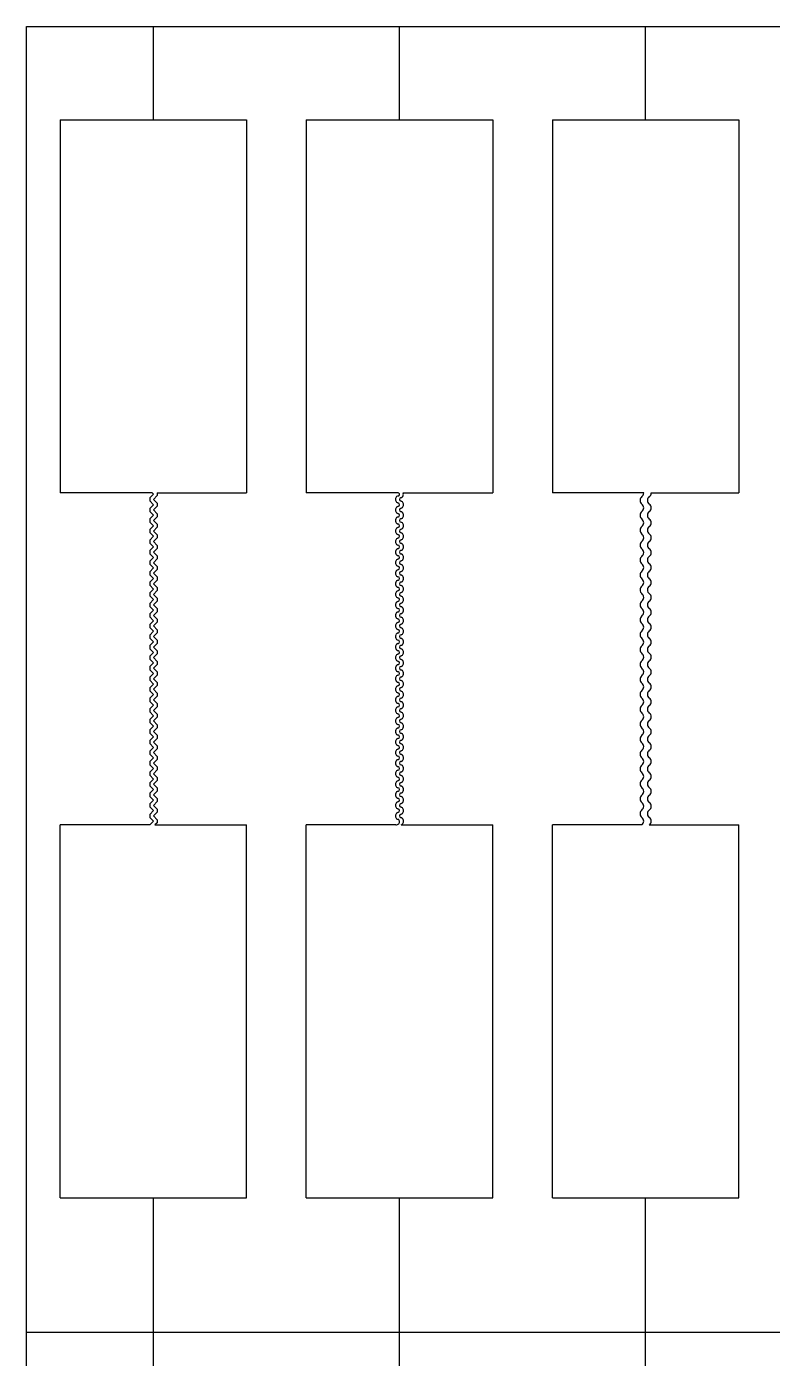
# Model space of a CAD drawing. Extents: x 0 to 40, y 0 to 70.
# Drawn here: x 0 to 20, y 34.3 to 70 of the extents above; entities that cross this region are included whole.
import ezdxf

# ---------------------------------------------------------------- set-up
doc = ezdxf.new("R2010")
doc.units = 0
doc.layers.add('AL_FOIL', color=2, linetype='CONTINUOUS')

msp = doc.modelspace()

# ---------------------------------------------------------------- linework, layer by layer
at = {"layer": 'AL_FOIL', "linetype": 'CONTINUOUS'}
for p, q in [((0, 0), (0, 70)), ((0, 70), (40, 70))]:
    msp.add_line(p, q, dxfattribs=at)
at = {"layer": 'AL_FOIL'}
for p, q in [((3.4, 67.5), (3.4, 70)), ((10, 67.5), (10, 70)), ((16.6, 67.5), (16.6, 70)), ((0.9, 67.5), (5.9, 67.5)), ((0.9, 67.5), (0.9, 57.5)), ((5.9, 67.5), (5.9, 57.5)), ((7.5, 67.5), (12.5, 67.5)), ((7.5, 67.5), (7.5, 57.5)), ((12.5, 67.5), (12.5, 57.5)), ((14.1, 67.5), (19.1, 67.5)), ((14.1, 67.5), (14.1, 57.5)), ((19.1, 67.5), (19.1, 57.5)), ((3.368, 57.5), (0.9, 57.5)), ((3.368, 57.5), (3.4, 57.468)), ((3.5, 57.5), (3.5, 57.427)), ((3.5, 57.5), (5.9, 57.5)), ((9.968, 57.5), (7.5, 57.5)), ((10.1, 57.5), (12.5, 57.5)), ((16.55, 57.5), (14.1, 57.5)), ((16.75, 57.5), (19.1, 57.5)), ((3.3, 57.368), (3.4, 57.468)), ((3.3, 57.368), (3.3, 57.285)), ((3.4, 57.185), (3.3, 57.285)), ((3.3, 57.085), (3.4, 57.185)), ((3.5, 57.427), (3.4, 57.327)), ((3.4, 57.327), (3.5, 57.227)), ((3.5, 57.144), (3.4, 57.044)), ((3.5, 57.227), (3.5, 57.144)), ((3.3, 57.085), (3.3, 57.002)), ((3.3, 57.002), (3.4, 56.902)), ((3.3, 56.802), (3.4, 56.902)), ((3.3, 56.802), (3.3, 56.72)), ((3.4, 57.044), (3.5, 56.944)), ((3.5, 56.861), (3.4, 56.761)), ((3.5, 56.944), (3.5, 56.861)), ((3.4, 56.62), (3.3, 56.72)), ((3.3, 56.52), (3.4, 56.62)), ((3.3, 56.52), (3.3, 56.437)), ((3.3, 56.437), (3.4, 56.337)), ((3.4, 56.761), (3.5, 56.661)), ((3.5, 56.578), (3.4, 56.478)), ((3.4, 56.478), (3.5, 56.378)), ((3.5, 56.661), (3.5, 56.578)), ((3.3, 56.237), (3.4, 56.337)), ((3.3, 56.237), (3.3, 56.154)), ((3.4, 56.054), (3.3, 56.154)), ((3.3, 55.954), (3.4, 56.054)), ((3.5, 56.295), (3.4, 56.195)), ((3.4, 56.195), (3.5, 56.095)), ((3.5, 56.378), (3.5, 56.295)), ((3.5, 56.095), (3.5, 56.012)), ((3.3, 55.954), (3.3, 55.871)), ((3.3, 55.871), (3.4, 55.771)), ((3.3, 55.671), (3.4, 55.771)), ((3.5, 56.012), (3.4, 55.912)), ((3.4, 55.912), (3.5, 55.812)), ((3.5, 55.73), (3.4, 55.63)), ((3.5, 55.812), (3.5, 55.73)), ((3.3, 55.671), (3.3, 55.588)), ((3.4, 55.488), (3.3, 55.588)), ((3.3, 55.388), (3.4, 55.488)), ((3.3, 55.388), (3.3, 55.305)), ((3.4, 55.63), (3.5, 55.53)), ((3.5, 55.447), (3.4, 55.347)), ((3.4, 55.347), (3.5, 55.247)), ((3.5, 55.53), (3.5, 55.447)), ((3.3, 55.305), (3.4, 55.205)), ((3.3, 55.105), (3.4, 55.205)), ((3.3, 55.105), (3.3, 55.023)), ((3.4, 54.923), (3.3, 55.023)), ((3.5, 55.164), (3.4, 55.064)), ((3.4, 55.064), (3.5, 54.964)), ((3.5, 55.247), (3.5, 55.164)), ((3.3, 54.823), (3.4, 54.923)), ((3.3, 54.823), (3.3, 54.74)), ((3.3, 54.74), (3.4, 54.64)), ((3.3, 54.54), (3.4, 54.64)), ((3.5, 54.881), (3.4, 54.781)), ((3.4, 54.781), (3.5, 54.681)), ((3.5, 54.964), (3.5, 54.881)), ((3.5, 54.681), (3.5, 54.598)), ((3.3, 54.54), (3.3, 54.457)), ((3.4, 54.357), (3.3, 54.457)), ((3.3, 54.257), (3.4, 54.357)), ((3.5, 54.598), (3.4, 54.498)), ((3.4, 54.498), (3.5, 54.398)), ((3.5, 54.315), (3.4, 54.215)), ((3.5, 54.398), (3.5, 54.315)), ((3.3, 54.257), (3.3, 54.174)), ((3.3, 54.174), (3.4, 54.074)), ((3.3, 53.974), (3.4, 54.074)), ((3.3, 53.974), (3.3, 53.891)), ((3.4, 54.215), (3.5, 54.115)), ((3.5, 54.033), (3.4, 53.933)), ((3.4, 53.933), (3.5, 53.833)), ((3.5, 54.115), (3.5, 54.033)), ((3.4, 53.791), (3.3, 53.891)), ((3.3, 53.691), (3.4, 53.791)), ((3.3, 53.691), (3.3, 53.608)), ((3.3, 53.608), (3.4, 53.508)), ((3.5, 53.75), (3.4, 53.65)), ((3.4, 53.65), (3.5, 53.55)), ((3.5, 53.833), (3.5, 53.75)), ((3.3, 53.408), (3.4, 53.508)), ((3.3, 53.408), (3.3, 53.325)), ((3.4, 53.225), (3.3, 53.325)), ((3.3, 53.125), (3.4, 53.225)), ((3.5, 53.467), (3.4, 53.367)), ((3.4, 53.367), (3.5, 53.267)), ((3.5, 53.55), (3.5, 53.467)), ((3.5, 53.267), (3.5, 53.184)), ((3.3, 53.125), (3.3, 53.043)), ((3.3, 53.043), (3.4, 52.943)), ((3.3, 52.843), (3.4, 52.943)), ((3.3, 52.843), (3.3, 52.76)), ((3.5, 53.184), (3.4, 53.084)), ((3.4, 53.084), (3.5, 52.984)), ((3.5, 52.901), (3.4, 52.801)), ((3.5, 52.984), (3.5, 52.901)), ((3.4, 52.66), (3.3, 52.76)), ((3.3, 52.56), (3.4, 52.66)), ((3.3, 52.56), (3.3, 52.477)), ((3.4, 52.801), (3.5, 52.701)), ((3.5, 52.618), (3.4, 52.518)), ((3.4, 52.518), (3.5, 52.418)), ((3.5, 52.701), (3.5, 52.618)), ((3.3, 52.477), (3.4, 52.377)), ((3.3, 52.277), (3.4, 52.377)), ((3.3, 52.277), (3.3, 52.194)), ((3.4, 52.094), (3.3, 52.194)), ((3.5, 52.336), (3.4, 52.236)), ((3.4, 52.236), (3.5, 52.136)), ((3.5, 52.418), (3.5, 52.336)), ((3.5, 52.136), (3.5, 52.053)), ((3.3, 51.994), (3.4, 52.094)), ((3.3, 51.994), (3.3, 51.911)), ((3.3, 51.911), (3.4, 51.811)), ((3.3, 51.711), (3.4, 51.811)), ((3.5, 52.053), (3.4, 51.953)), ((3.4, 51.953), (3.5, 51.853)), ((3.5, 51.77), (3.4, 51.67)), ((3.5, 51.853), (3.5, 51.77)), ((3.3, 51.711), (3.3, 51.628)), ((3.4, 51.528), (3.3, 51.628)), ((3.3, 51.428), (3.4, 51.528)), ((3.3, 51.428), (3.3, 51.346)), ((3.4, 51.67), (3.5, 51.57)), ((3.5, 51.487), (3.4, 51.387)), ((3.5, 51.57), (3.5, 51.487)), ((3.3, 51.346), (3.4, 51.246)), ((3.3, 51.146), (3.4, 51.246)), ((3.3, 51.146), (3.3, 51.063)), ((3.4, 50.963), (3.3, 51.063)), ((3.4, 51.387), (3.5, 51.287)), ((3.5, 51.204), (3.4, 51.104)), ((3.4, 51.104), (3.5, 51.004)), ((3.5, 51.287), (3.5, 51.204)), ((3.3, 50.863), (3.4, 50.963)), ((3.3, 50.863), (3.3, 50.78)), ((3.3, 50.78), (3.4, 50.68)), ((3.5, 50.921), (3.4, 50.821)), ((3.4, 50.821), (3.5, 50.721)), ((3.5, 51.004), (3.5, 50.921)), ((3.5, 50.721), (3.5, 50.638)), ((3.3, 50.58), (3.4, 50.68)), ((3.3, 50.58), (3.3, 50.497)), ((3.4, 50.397), (3.3, 50.497)), ((3.3, 50.297), (3.4, 50.397)), ((3.5, 50.638), (3.4, 50.538)), ((3.4, 50.538), (3.5, 50.438)), ((3.5, 50.356), (3.4, 50.256)), ((3.5, 50.438), (3.5, 50.356)), ((3.3, 50.297), (3.3, 50.214)), ((3.3, 50.214), (3.4, 50.114)), ((3.3, 50.014), (3.4, 50.114)), ((3.3, 50.014), (3.3, 49.931)), ((3.4, 50.256), (3.5, 50.156)), ((3.5, 50.073), (3.4, 49.973)), ((3.5, 50.156), (3.5, 50.073)), ((3.4, 49.831), (3.3, 49.931)), ((3.3, 49.731), (3.4, 49.831)), ((3.3, 49.731), (3.3, 49.649)), ((3.3, 49.649), (3.4, 49.549)), ((3.4, 49.973), (3.5, 49.873)), ((3.5, 49.79), (3.4, 49.69)), ((3.4, 49.69), (3.5, 49.59)), ((3.5, 49.873), (3.5, 49.79)), ((3.3, 49.449), (3.4, 49.549)), ((3.3, 49.449), (3.3, 49.366)), ((3.4, 49.266), (3.3, 49.366)), ((3.5, 49.507), (3.4, 49.407)), ((3.4, 49.407), (3.5, 49.307)), ((3.5, 49.59), (3.5, 49.507)), ((3.5, 49.307), (3.5, 49.224)), ((3.3, 49.166), (3.4, 49.266)), ((3.3, 49.166), (3.3, 49.083)), ((3.3, 49.083), (3.4, 48.983)), ((3.3, 48.883), (3.4, 48.983)), ((3.5, 49.224), (3.4, 49.124)), ((3.4, 49.124), (3.5, 49.024)), ((3.5, 48.941), (3.4, 48.841)), ((3.5, 49.024), (3.5, 48.941)), ((0.9, 38.6), (0.9, 48.6)), ((3.3, 48.6), (0.9, 48.6)), ((3.3, 48.883), (3.3, 48.8)), ((3.4, 48.7), (3.3, 48.8)), ((3.3, 48.6), (3.4, 48.7)), ((3.4, 48.841), (3.5, 48.741)), ((3.5, 48.659), (3.441, 48.6)), ((3.441, 48.6), (5.9, 48.6)), ((3.5, 48.741), (3.5, 48.659)), ((5.9, 38.6), (5.9, 48.6)), ((7.5, 38.6), (7.5, 48.6)), ((9.9, 48.6), (7.5, 48.6)), ((10.041, 48.6), (12.5, 48.6)), ((12.5, 38.6), (12.5, 48.6)), ((14.1, 38.6), (14.1, 48.6)), ((16.5, 48.6), (14.1, 48.6)), ((16.7, 48.6), (19.1, 48.6)), ((19.1, 38.6), (19.1, 48.6)), ((0.9, 38.6), (5.9, 38.6)), ((3.4, 31.4), (3.4, 38.6)), ((7.5, 38.6), (12.5, 38.6)), ((10, 31.4), (10, 38.6)), ((14.1, 38.6), (19.1, 38.6)), ((16.6, 31.4), (16.6, 38.6)), ((0, 35), (40, 35))]:
    msp.add_line(p, q, dxfattribs=at)
for centre, radius, start, end in [((9.929, 57.423), 0.0861, 45, 62.6802), ((9.957, 57.452), 0.046, 20.7345, 45), ((9.963, 57.463), 0.141, 360, 15.0132), ((16.425, 57.5), 0.125, 306.8699, 0), ((16.625, 57.5), 0.125, 306.8699, 0), ((10.083, 57.327), 0.187, 167.2356, 180), ((10.083, 57.327), 0.187, 180, 192.7644), ((9.962, 57.354), 0.0637, 88.2617, 167.2356), ((9.964, 57.3), 0.0657, 192.7644, 263.1683), ((9.964, 57.071), 0.0657, 96.8317, 167.2356), ((9.95, 57.185), 0.0496, 0, 83.1683), ((9.95, 57.185), 0.0496, 276.8317, 360), ((9.965, 57.455), 0.0373, 268.2617, 20.7345), ((10.049, 57.327), 0.0494, 98.157, 180), ((10.05, 57.327), 0.0496, 180, 263.1683), ((10.032, 57.445), 0.0699, 278.157, 344.9868), ((10.036, 57.212), 0.0657, 12.7644, 83.1683), ((10.036, 57.158), 0.0657, 276.8317, 347.2356), ((9.963, 57.463), 0.141, 344.9868, 360), ((9.917, 57.185), 0.187, 360, 12.7644), ((9.917, 57.185), 0.187, 347.2356, 360), ((16.575, 57.3), 0.125, 126.8699, 233.1301), ((16.425, 57.1), 0.125, 306.8699, 53.1301), ((16.775, 57.3), 0.125, 126.8699, 233.1301), ((16.625, 57.1), 0.125, 306.8699, 53.1301), ((10.083, 57.044), 0.187, 167.2356, 180), ((10.083, 57.044), 0.187, 180, 192.7644), ((10.083, 56.761), 0.187, 167.2356, 180), ((9.964, 57.017), 0.0657, 192.7644, 263.1683), ((9.964, 56.788), 0.0657, 96.8317, 167.2356), ((9.95, 56.902), 0.0496, 360, 83.1683), ((9.95, 56.902), 0.0496, 276.8317, 360), ((10.05, 57.044), 0.0496, 96.8317, 180), ((10.05, 57.044), 0.0496, 180, 263.1683), ((10.05, 56.761), 0.0496, 96.8317, 180), ((10.036, 56.929), 0.0657, 12.7644, 83.1683), ((10.036, 56.876), 0.0657, 276.8317, 347.2356), ((9.917, 56.902), 0.187, 360, 12.7644), ((9.917, 56.902), 0.187, 347.2356, 360), ((16.575, 56.9), 0.125, 126.8699, 233.1301), ((16.425, 56.7), 0.125, 306.8699, 53.1301), ((16.775, 56.9), 0.125, 126.8699, 233.1301), ((16.625, 56.7), 0.125, 306.8699, 53.1301), ((10.083, 56.761), 0.187, 180, 192.7644), ((10.083, 56.478), 0.187, 167.2356, 180), ((10.083, 56.478), 0.187, 180, 192.7644), ((9.964, 56.734), 0.0657, 192.7644, 263.1683), ((9.964, 56.505), 0.0657, 96.8317, 167.2356), ((9.964, 56.451), 0.0657, 192.7644, 263.1683), ((9.95, 56.62), 0.0496, 360, 83.1683), ((9.95, 56.62), 0.0496, 276.8317, 360), ((10.05, 56.761), 0.0496, 180, 263.1683), ((10.05, 56.478), 0.0496, 96.8317, 180), ((10.05, 56.478), 0.0496, 180, 263.1683), ((10.036, 56.646), 0.0657, 12.7644, 83.1683), ((10.036, 56.593), 0.0657, 276.8317, 347.2356), ((10.036, 56.364), 0.0657, 12.7644, 83.1683), ((9.917, 56.62), 0.187, 360, 12.7644), ((9.917, 56.62), 0.187, 347.2356, 360), ((16.575, 56.5), 0.125, 126.8699, 233.1301), ((16.775, 56.5), 0.125, 126.8699, 233.1301), ((10.083, 56.195), 0.187, 167.2356, 180), ((10.083, 56.195), 0.187, 180, 192.7644), ((9.964, 56.222), 0.0657, 96.8317, 167.2356), ((9.964, 56.168), 0.0657, 192.7644, 263.1683), ((9.95, 56.337), 0.0496, 360, 83.1683), ((9.95, 56.337), 0.0496, 276.8317, 360), ((9.95, 56.054), 0.0496, 0, 83.1683), ((9.95, 56.054), 0.0496, 276.8317, 0), ((10.05, 56.195), 0.0496, 96.8317, 180), ((10.05, 56.195), 0.0496, 180, 263.1683), ((10.036, 56.31), 0.0657, 276.8317, 347.2356), ((10.036, 56.081), 0.0657, 12.7644, 83.1683), ((9.917, 56.337), 0.187, 360, 12.7644), ((9.917, 56.337), 0.187, 347.2356, 360), ((9.917, 56.054), 0.187, 360, 12.7644), ((9.917, 56.054), 0.187, 347.2356, 360), ((16.575, 56.1), 0.125, 126.8699, 233.1301), ((16.425, 56.3), 0.125, 306.8699, 53.1301), ((16.775, 56.1), 0.125, 126.8699, 233.1301), ((16.625, 56.3), 0.125, 306.8699, 53.1301), ((10.083, 55.912), 0.187, 167.2356, 180), ((10.083, 55.912), 0.187, 180, 192.7644), ((9.964, 55.939), 0.0657, 96.8317, 167.2356), ((9.964, 55.886), 0.0657, 192.7644, 263.1683), ((9.964, 55.657), 0.0657, 96.8317, 167.2356), ((9.95, 55.771), 0.0496, 360, 83.1683), ((9.95, 55.771), 0.0496, 276.8317, 0), ((10.05, 55.912), 0.0496, 96.8317, 180), ((10.05, 55.912), 0.0496, 180, 263.1683), ((10.036, 56.027), 0.0657, 276.8317, 347.2356), ((10.036, 55.798), 0.0657, 12.7644, 83.1683), ((10.036, 55.744), 0.0657, 276.8317, 347.2356), ((9.917, 55.771), 0.187, 360, 12.7644), ((9.917, 55.771), 0.187, 347.2356, 360), ((16.575, 55.7), 0.125, 126.8699, 233.1301), ((16.425, 55.9), 0.125, 306.8699, 53.1301), ((16.775, 55.7), 0.125, 126.8699, 233.1301), ((16.625, 55.9), 0.125, 306.8699, 53.1301), ((10.083, 55.63), 0.187, 167.2356, 180), ((10.083, 55.63), 0.187, 180, 192.7644), ((10.083, 55.347), 0.187, 167.2356, 180), ((10.083, 55.347), 0.187, 180, 192.7644), ((9.964, 55.603), 0.0657, 192.7644, 263.1683), ((9.964, 55.374), 0.0657, 96.8317, 167.2356), ((9.95, 55.488), 0.0496, 360, 83.1683), ((9.95, 55.488), 0.0496, 276.8317, 360), ((10.05, 55.63), 0.0496, 96.8317, 180), ((10.05, 55.63), 0.0496, 180, 263.1683), ((10.05, 55.347), 0.0496, 96.8317, 180), ((10.05, 55.347), 0.0496, 180, 263.1683), ((10.036, 55.515), 0.0657, 12.7644, 83.1683), ((10.036, 55.461), 0.0657, 276.8317, 347.2356), ((9.917, 55.488), 0.187, 360, 12.7644), ((9.917, 55.488), 0.187, 347.2356, 360), ((16.575, 55.3), 0.125, 126.8699, 233.1301), ((16.425, 55.5), 0.125, 306.8699, 53.1301), ((16.775, 55.3), 0.125, 126.8699, 233.1301), ((16.625, 55.5), 0.125, 306.8699, 53.1301), ((10.083, 55.064), 0.187, 167.2356, 180), ((10.083, 55.064), 0.187, 180, 192.7644), ((9.964, 55.32), 0.0657, 192.7644, 263.1683), ((9.964, 55.091), 0.0657, 96.8317, 167.2356), ((9.964, 55.037), 0.0657, 192.7644, 263.1683), ((9.95, 55.205), 0.0496, 360, 83.1683), ((9.95, 55.205), 0.0496, 276.8317, 0), ((10.05, 55.064), 0.0496, 96.8317, 180), ((10.05, 55.064), 0.0496, 180, 263.1683), ((10.036, 55.232), 0.0657, 12.7644, 83.1683), ((10.036, 55.178), 0.0657, 276.8317, 347.2356), ((10.036, 54.949), 0.0657, 12.7644, 83.1683), ((9.917, 55.205), 0.187, 360, 12.7644), ((9.917, 55.205), 0.187, 347.2356, 360), ((16.575, 54.9), 0.125, 126.8699, 233.1301), ((16.425, 55.1), 0.125, 306.8699, 53.1301), ((16.775, 54.9), 0.125, 126.8699, 233.1301), ((16.625, 55.1), 0.125, 306.8699, 53.1301), ((10.083, 54.781), 0.187, 167.2356, 180), ((10.083, 54.781), 0.187, 180, 192.7644), ((9.964, 54.808), 0.0657, 96.8317, 167.2356), ((9.964, 54.754), 0.0657, 192.7644, 263.1683), ((9.95, 54.923), 0.0496, 0, 83.1683), ((9.95, 54.923), 0.0496, 276.8317, 0), ((9.95, 54.64), 0.0496, 0, 83.1683), ((9.95, 54.64), 0.0496, 276.8317, 0), ((10.05, 54.781), 0.0496, 96.8317, 180), ((10.05, 54.781), 0.0496, 180, 263.1683), ((10.036, 54.896), 0.0657, 276.8317, 347.2356), ((10.036, 54.667), 0.0657, 12.7644, 83.1683), ((9.917, 54.923), 0.187, 360, 12.7644), ((9.917, 54.923), 0.187, 347.2356, 360), ((9.917, 54.64), 0.187, 360, 12.7644), ((9.917, 54.64), 0.187, 347.2356, 360), ((16.425, 54.7), 0.125, 306.8699, 53.1301), ((16.625, 54.7), 0.125, 306.8699, 53.1301), ((10.083, 54.498), 0.187, 167.2356, 180), ((10.083, 54.498), 0.187, 180, 192.7644), ((9.964, 54.525), 0.0657, 96.8317, 167.2356), ((9.964, 54.471), 0.0657, 192.7644, 263.1683), ((9.964, 54.242), 0.0657, 96.8317, 167.2356), ((9.95, 54.357), 0.0496, 360, 83.1683), ((9.95, 54.357), 0.0496, 276.8317, 0), ((10.05, 54.498), 0.0496, 96.8317, 180), ((10.05, 54.498), 0.0496, 180, 263.1683), ((10.05, 54.215), 0.0496, 96.8317, 180), ((10.036, 54.613), 0.0657, 276.8317, 347.2356), ((10.036, 54.384), 0.0657, 12.7644, 83.1683), ((10.036, 54.33), 0.0657, 276.8317, 347.2356), ((9.917, 54.357), 0.187, 360, 12.7644), ((9.917, 54.357), 0.187, 347.2356, 360), ((16.575, 54.5), 0.125, 126.8699, 233.1301), ((16.425, 54.3), 0.125, 306.8699, 53.1301), ((16.775, 54.5), 0.125, 126.8699, 233.1301), ((16.625, 54.3), 0.125, 306.8699, 53.1301), ((10.083, 54.215), 0.187, 167.2356, 180), ((10.083, 54.215), 0.187, 180, 192.7644), ((10.083, 53.933), 0.187, 167.2356, 180), ((10.083, 53.933), 0.187, 180, 192.7644), ((9.964, 54.189), 0.0657, 192.7644, 263.1683), ((9.964, 53.959), 0.0657, 96.8317, 167.2356), ((9.95, 54.074), 0.0496, 0, 83.1683), ((9.95, 54.074), 0.0496, 276.8317, 0), ((10.05, 54.215), 0.0496, 180, 263.1683), ((10.05, 53.933), 0.0496, 96.8317, 180), ((10.05, 53.933), 0.0496, 180, 263.1683), ((10.036, 54.101), 0.0657, 12.7644, 83.1683), ((10.036, 54.047), 0.0657, 276.8317, 347.2356), ((9.917, 54.074), 0.187, 360, 12.7644), ((9.917, 54.074), 0.187, 347.2356, 360), ((16.575, 54.1), 0.125, 126.8699, 233.1301), ((16.425, 53.9), 0.125, 306.8699, 53.1301), ((16.775, 54.1), 0.125, 126.8699, 233.1301), ((16.625, 53.9), 0.125, 306.8699, 53.1301), ((10.083, 53.65), 0.187, 167.2356, 180), ((10.083, 53.65), 0.187, 180, 192.7644), ((9.964, 53.906), 0.0657, 192.7644, 263.1683), ((9.964, 53.677), 0.0657, 96.8317, 167.2356), ((9.964, 53.623), 0.0657, 192.7644, 263.1683), ((9.95, 53.791), 0.0496, 0, 83.1683), ((9.95, 53.791), 0.0496, 276.8317, 0), ((9.95, 53.508), 0.0496, 360, 83.1683), ((10.05, 53.65), 0.0496, 96.8317, 180), ((10.05, 53.65), 0.0496, 180, 263.1683), ((10.036, 53.818), 0.0657, 12.7644, 83.1683), ((10.036, 53.764), 0.0657, 276.8317, 347.2356), ((10.036, 53.535), 0.0657, 12.7644, 83.1683), ((9.917, 53.791), 0.187, 360, 12.7644), ((9.917, 53.791), 0.187, 347.2356, 360), ((16.575, 53.7), 0.125, 126.8699, 233.1301), ((16.425, 53.5), 0.125, 306.8699, 53.1301), ((16.775, 53.7), 0.125, 126.8699, 233.1301), ((16.625, 53.5), 0.125, 306.8699, 53.1301), ((10.083, 53.367), 0.187, 167.2356, 180), ((10.083, 53.367), 0.187, 180, 192.7644), ((9.964, 53.394), 0.0657, 96.8317, 167.2356), ((9.964, 53.34), 0.0657, 192.7644, 263.1683), ((9.95, 53.508), 0.0496, 276.8317, 0), ((9.95, 53.225), 0.0496, 0, 83.1683), ((9.95, 53.225), 0.0496, 276.8317, 0), ((10.05, 53.367), 0.0496, 96.8317, 180), ((10.05, 53.367), 0.0496, 180, 263.1683), ((10.036, 53.481), 0.0657, 276.8317, 347.2356), ((10.036, 53.252), 0.0657, 12.7644, 83.1683), ((9.917, 53.508), 0.187, 360, 12.7644), ((9.917, 53.508), 0.187, 347.2356, 360), ((9.917, 53.225), 0.187, 360, 12.7644), ((9.917, 53.225), 0.187, 347.2356, 360), ((16.575, 53.3), 0.125, 126.8699, 233.1301), ((16.425, 53.1), 0.125, 306.8699, 53.1301), ((16.775, 53.3), 0.125, 126.8699, 233.1301), ((16.625, 53.1), 0.125, 306.8699, 53.1301), ((10.083, 53.084), 0.187, 167.2356, 180), ((10.083, 53.084), 0.187, 180, 192.7644), ((10.083, 52.801), 0.187, 167.2356, 180), ((9.964, 53.111), 0.0657, 96.8317, 167.2356), ((9.964, 53.057), 0.0657, 192.7644, 263.1683), ((9.964, 52.828), 0.0657, 96.8317, 167.2356), ((9.95, 52.943), 0.0496, 0, 83.1683), ((9.95, 52.943), 0.0496, 276.8317, 0), ((10.05, 53.084), 0.0496, 96.8317, 180), ((10.05, 53.084), 0.0496, 180, 263.1683), ((10.05, 52.801), 0.0496, 96.8317, 180), ((10.036, 53.199), 0.0657, 276.8317, 347.2356), ((10.036, 52.97), 0.0657, 12.7644, 83.1683), ((10.036, 52.916), 0.0657, 276.8317, 347.2356), ((9.917, 52.943), 0.187, 360, 12.7644), ((9.917, 52.943), 0.187, 347.2356, 360), ((16.575, 52.9), 0.125, 126.8699, 233.1301), ((16.775, 52.9), 0.125, 126.8699, 233.1301), ((10.083, 52.801), 0.187, 180, 192.7644), ((10.083, 52.518), 0.187, 167.2356, 180), ((10.083, 52.518), 0.187, 180, 192.7644), ((9.964, 52.774), 0.0657, 192.7644, 263.1683), ((9.964, 52.545), 0.0657, 96.8317, 167.2356), ((9.95, 52.66), 0.0496, 0, 83.1683), ((9.95, 52.66), 0.0496, 276.8317, 0), ((10.05, 52.801), 0.0496, 180, 263.1683), ((10.05, 52.518), 0.0496, 96.8317, 180), ((10.05, 52.518), 0.0496, 180, 263.1683), ((10.036, 52.687), 0.0657, 12.7644, 83.1683), ((10.036, 52.633), 0.0657, 276.8317, 347.2356), ((9.917, 52.66), 0.187, 360, 12.7644), ((9.917, 52.66), 0.187, 347.2356, 360), ((16.575, 52.5), 0.125, 126.8699, 233.1301), ((16.425, 52.7), 0.125, 306.8699, 53.1301), ((16.775, 52.5), 0.125, 126.8699, 233.1301), ((16.625, 52.7), 0.125, 306.8699, 53.1301), ((10.083, 52.236), 0.187, 167.2356, 180), ((10.083, 52.236), 0.187, 180, 192.7644), ((9.964, 52.491), 0.0657, 192.7644, 263.1683), ((9.964, 52.262), 0.0657, 96.8317, 167.2356), ((9.964, 52.209), 0.0657, 192.7644, 263.1683), ((9.95, 52.377), 0.0496, 0, 83.1683), ((9.95, 52.377), 0.0496, 276.8317, 0), ((9.95, 52.094), 0.0496, 0, 83.1683), ((10.05, 52.236), 0.0496, 96.8317, 180), ((10.05, 52.236), 0.0496, 180, 263.1683), ((10.036, 52.404), 0.0657, 12.7644, 83.1683), ((10.036, 52.35), 0.0657, 276.8317, 347.2356), ((10.036, 52.121), 0.0657, 12.7644, 83.1683), ((9.917, 52.377), 0.187, 360, 12.7644), ((9.917, 52.377), 0.187, 347.2356, 360), ((9.917, 52.094), 0.187, 360, 12.7644), ((16.575, 52.1), 0.125, 126.8699, 233.1301), ((16.425, 52.3), 0.125, 306.8699, 53.1301), ((16.775, 52.1), 0.125, 126.8699, 233.1301), ((16.625, 52.3), 0.125, 306.8699, 53.1301), ((10.083, 51.953), 0.187, 167.2356, 180), ((10.083, 51.953), 0.187, 180, 192.7644), ((9.964, 51.98), 0.0657, 96.8317, 167.2356), ((9.964, 51.926), 0.0657, 192.7644, 263.1683), ((9.95, 52.094), 0.0496, 276.8317, 0), ((9.95, 51.811), 0.0496, 0, 83.1683), ((9.95, 51.811), 0.0496, 276.8317, 0), ((10.05, 51.953), 0.0496, 96.8317, 180), ((10.05, 51.953), 0.0496, 180, 263.1683), ((10.036, 52.067), 0.0657, 276.8317, 347.2356), ((10.036, 51.838), 0.0657, 12.7644, 83.1683), ((10.036, 51.784), 0.0657, 276.8317, 347.2356), ((9.917, 52.094), 0.187, 347.2356, 360), ((9.917, 51.811), 0.187, 360, 12.7644), ((9.917, 51.811), 0.187, 347.2356, 360), ((16.575, 51.7), 0.125, 126.8699, 233.1301), ((16.425, 51.9), 0.125, 306.8699, 53.1301), ((16.775, 51.7), 0.125, 126.8699, 233.1301), ((16.625, 51.9), 0.125, 306.8699, 53.1301), ((10.083, 51.67), 0.187, 167.2356, 180), ((10.083, 51.67), 0.187, 180, 192.7644), ((10.083, 51.387), 0.187, 167.2356, 180), ((9.964, 51.697), 0.0657, 96.8317, 167.2356), ((9.964, 51.643), 0.0657, 192.7644, 263.1683), ((9.964, 51.414), 0.0657, 96.8317, 167.2356), ((9.95, 51.528), 0.0496, 360, 83.1683), ((9.95, 51.528), 0.0496, 276.8317, 0), ((10.05, 51.67), 0.0496, 96.8317, 180), ((10.05, 51.67), 0.0496, 180, 263.1683), ((10.05, 51.387), 0.0496, 96.8317, 180), ((10.036, 51.555), 0.0657, 12.7644, 83.1683), ((10.036, 51.502), 0.0657, 276.8317, 347.2356), ((9.917, 51.528), 0.187, 360, 12.7644), ((9.917, 51.528), 0.187, 347.2356, 360), ((16.425, 51.5), 0.125, 306.8699, 53.1301), ((16.625, 51.5), 0.125, 306.8699, 53.1301), ((10.083, 51.387), 0.187, 180, 192.7644), ((10.083, 51.104), 0.187, 167.2356, 180), ((10.083, 51.104), 0.187, 180, 192.7644), ((9.964, 51.36), 0.0657, 192.7644, 263.1683), ((9.964, 51.131), 0.0657, 96.8317, 167.2356), ((9.964, 51.077), 0.0657, 192.7644, 263.1683), ((9.95, 51.246), 0.0496, 0, 83.1683), ((9.95, 51.246), 0.0496, 276.8317, 0), ((10.05, 51.387), 0.0496, 180, 263.1683), ((10.05, 51.104), 0.0496, 96.8317, 180), ((10.05, 51.104), 0.0496, 180, 263.1683), ((10.036, 51.272), 0.0657, 12.7644, 83.1683), ((10.036, 51.219), 0.0657, 276.8317, 347.2356), ((10.036, 50.99), 0.0657, 12.7644, 83.1683), ((9.917, 51.246), 0.187, 360, 12.7644), ((9.917, 51.246), 0.187, 347.2356, 360), ((16.575, 51.3), 0.125, 126.8699, 233.1301), ((16.425, 51.1), 0.125, 306.8699, 53.1301), ((16.775, 51.3), 0.125, 126.8699, 233.1301), ((16.625, 51.1), 0.125, 306.8699, 53.1301), ((10.083, 50.821), 0.187, 167.2356, 180), ((10.083, 50.821), 0.187, 180, 192.7644), ((9.964, 50.848), 0.0657, 96.8317, 167.2356), ((9.964, 50.794), 0.0657, 192.7644, 263.1683), ((9.95, 50.963), 0.0496, 0, 83.1683), ((9.95, 50.963), 0.0496, 276.8317, 0), ((9.95, 50.68), 0.0496, 0, 83.1683), ((10.05, 50.821), 0.0496, 96.8317, 180), ((10.05, 50.821), 0.0496, 180, 263.1683), ((10.036, 50.936), 0.0657, 276.8317, 347.2356), ((10.036, 50.707), 0.0657, 12.7644, 83.1683), ((9.917, 50.963), 0.187, 360, 12.7644), ((9.917, 50.963), 0.187, 347.2356, 360), ((9.917, 50.68), 0.187, 360, 12.7644), ((16.575, 50.9), 0.125, 126.8699, 233.1301), ((16.425, 50.7), 0.125, 306.8699, 53.1301), ((16.775, 50.9), 0.125, 126.8699, 233.1301), ((16.625, 50.7), 0.125, 306.8699, 53.1301), ((10.083, 50.538), 0.187, 167.2356, 180), ((10.083, 50.538), 0.187, 180, 192.7644), ((9.964, 50.565), 0.0657, 96.8317, 167.2356), ((9.964, 50.512), 0.0657, 192.7644, 263.1683), ((9.964, 50.283), 0.0657, 96.8317, 167.2356), ((9.95, 50.68), 0.0496, 276.8317, 0), ((9.95, 50.397), 0.0496, 0, 83.1683), ((9.95, 50.397), 0.0496, 276.8317, 0), ((10.05, 50.538), 0.0496, 96.8317, 180), ((10.05, 50.538), 0.0496, 180, 263.1683), ((10.036, 50.653), 0.0657, 276.8317, 347.2356), ((10.036, 50.424), 0.0657, 12.7644, 83.1683), ((10.036, 50.37), 0.0657, 276.8317, 347.2356), ((9.917, 50.68), 0.187, 347.2356, 360), ((9.917, 50.397), 0.187, 360, 12.7644), ((9.917, 50.397), 0.187, 347.2356, 360), ((16.575, 50.5), 0.125, 126.8699, 233.1301), ((16.425, 50.3), 0.125, 306.8699, 53.1301), ((16.775, 50.5), 0.125, 126.8699, 233.1301), ((16.625, 50.3), 0.125, 306.8699, 53.1301), ((10.083, 50.256), 0.187, 167.2356, 180), ((10.083, 50.256), 0.187, 180, 192.7644), ((10.083, 49.973), 0.187, 167.2356, 180), ((9.964, 50.229), 0.0657, 192.7644, 263.1683), ((9.964, 50), 0.0657, 96.8317, 167.2356), ((9.95, 50.114), 0.0496, 0, 83.1683), ((9.95, 50.114), 0.0496, 276.8317, 0), ((10.05, 50.256), 0.0496, 96.8317, 180), ((10.05, 50.256), 0.0496, 180, 263.1683), ((10.05, 49.973), 0.0496, 96.8317, 180), ((10.036, 50.141), 0.0657, 12.7644, 83.1683), ((10.036, 50.087), 0.0657, 276.8317, 347.2356), ((9.917, 50.114), 0.187, 360, 12.7644), ((9.917, 50.114), 0.187, 347.2356, 360), ((16.575, 50.1), 0.125, 126.8699, 233.1301), ((16.425, 49.9), 0.125, 306.8699, 53.1301), ((16.775, 50.1), 0.125, 126.8699, 233.1301), ((16.625, 49.9), 0.125, 306.8699, 53.1301), ((10.083, 49.973), 0.187, 180, 192.7644), ((10.083, 49.69), 0.187, 167.2356, 180), ((10.083, 49.69), 0.187, 180, 192.7644), ((9.964, 49.946), 0.0657, 192.7644, 263.1683), ((9.964, 49.717), 0.0657, 96.8317, 167.2356), ((9.964, 49.663), 0.0657, 192.7644, 263.1683), ((9.95, 49.831), 0.0496, 0, 83.1683), ((9.95, 49.831), 0.0496, 276.8317, 0), ((10.05, 49.973), 0.0496, 180, 263.1683), ((10.05, 49.69), 0.0496, 96.8317, 180), ((10.05, 49.69), 0.0496, 180, 263.1683), ((10.036, 49.858), 0.0657, 12.7644, 83.1683), ((10.036, 49.804), 0.0657, 276.8317, 347.2356), ((10.036, 49.575), 0.0657, 12.7644, 83.1683), ((9.917, 49.831), 0.187, 360, 12.7644), ((9.917, 49.831), 0.187, 347.2356, 360), ((16.575, 49.7), 0.125, 126.8699, 233.1301), ((16.775, 49.7), 0.125, 126.8699, 233.1301), ((10.083, 49.407), 0.187, 167.2356, 180), ((10.083, 49.407), 0.187, 180, 192.7644), ((9.964, 49.434), 0.0657, 96.8317, 167.2356), ((9.964, 49.38), 0.0657, 192.7644, 263.1683), ((9.95, 49.549), 0.0496, 0, 83.1683), ((9.95, 49.549), 0.0496, 276.8317, 0), ((9.95, 49.266), 0.0496, 360, 83.1683), ((10.05, 49.407), 0.0496, 96.8317, 180), ((10.05, 49.407), 0.0496, 180, 263.1683), ((10.036, 49.522), 0.0657, 276.8317, 347.2356), ((10.036, 49.293), 0.0657, 12.7644, 83.1683), ((9.917, 49.549), 0.187, 360, 12.7644), ((9.917, 49.549), 0.187, 347.2356, 360), ((9.917, 49.266), 0.187, 0, 12.7644), ((16.575, 49.3), 0.125, 126.8699, 233.1301), ((16.425, 49.5), 0.125, 306.8699, 53.1301), ((16.775, 49.3), 0.125, 126.8699, 233.1301), ((16.625, 49.5), 0.125, 306.8699, 53.1301), ((10.083, 49.124), 0.187, 167.2356, 180), ((10.083, 49.124), 0.187, 180, 192.7644), ((9.964, 49.151), 0.0657, 96.8317, 167.2356), ((9.964, 49.097), 0.0657, 192.7644, 263.1683), ((9.964, 48.868), 0.0657, 96.8317, 167.2356), ((9.95, 49.266), 0.0496, 276.8317, 0), ((9.95, 48.983), 0.0496, 360, 83.1683), ((9.95, 48.983), 0.0496, 276.8317, 0), ((10.05, 49.124), 0.0496, 96.8317, 180), ((10.05, 49.124), 0.0496, 180, 263.1683), ((10.036, 49.239), 0.0657, 276.8317, 347.2356), ((10.036, 49.01), 0.0657, 12.7644, 83.1683), ((10.036, 48.956), 0.0657, 276.8317, 347.2356), ((9.917, 49.266), 0.187, 347.2356, 0), ((9.917, 48.983), 0.187, 0, 12.7644), ((9.917, 48.983), 0.187, 347.2356, 0), ((16.575, 48.9), 0.125, 126.8699, 233.1301), ((16.425, 49.1), 0.125, 306.8699, 53.1301), ((16.775, 48.9), 0.125, 126.8699, 233.1301), ((16.625, 49.1), 0.125, 306.8699, 53.1301), ((10.083, 48.841), 0.187, 167.2356, 180), ((10.083, 48.841), 0.187, 180, 192.7644), ((9.965, 48.815), 0.0662, 192.7644, 258.72), ((9.9, 48.711), 0.111, 270, 315), ((9.94, 48.69), 0.0612, 9.7356, 78.72), ((9.924, 48.687), 0.077, 315, 9.7356), ((10.05, 48.841), 0.0496, 96.8317, 180), ((10.05, 48.841), 0.0496, 180, 263.1683), ((9.996, 48.709), 0.117, 292.5, 315), ((10.036, 48.727), 0.0657, 12.7644, 83.1683), ((10.02, 48.685), 0.0847, 315, 341.5651), ((9.884, 48.692), 0.222, 0, 12.7644), ((9.999, 48.692), 0.107, 341.5651, 0), ((16.425, 48.7), 0.125, 306.8699, 53.1301), ((16.625, 48.7), 0.125, 306.8699, 53.1301)]:
    msp.add_arc(centre, radius, start, end, dxfattribs=at)

doc.saveas('drawing.dxf')
